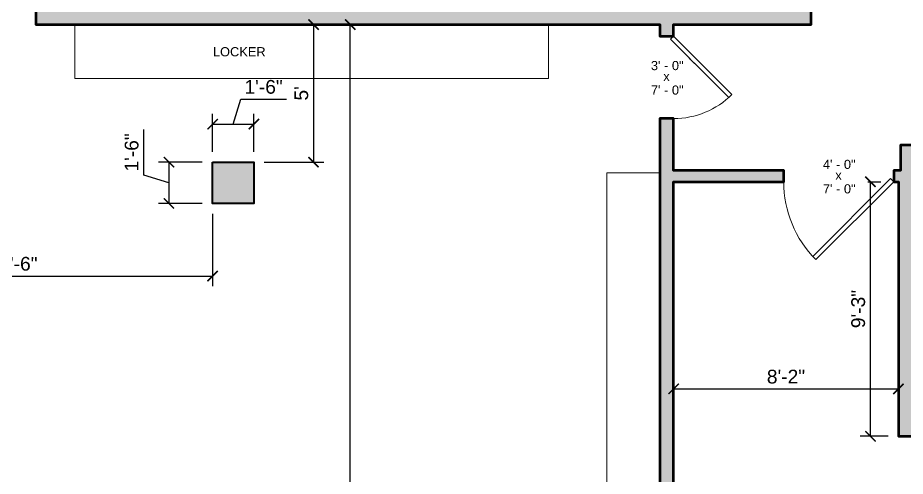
# Model space of a CAD drawing. Header units: inches. Extents: x -2078 to 106214, y -964 to 6385.
# Drawn here: x 44692.4 to 45079.4, y 3831.5 to 4031.5 of the extents above; entities that cross this region are included whole.
import ezdxf

# ---------------------------------------------------------------- set-up
doc = ezdxf.new("R2010")
doc.units = ezdxf.units.IN
doc.header["$MEASUREMENT"] = 0
for name, color, linetype, lineweight in [('A-ANNO', 2, 'Continuous', 5), ('A-ANNO-DIMS', 1, 'Continuous', 9), ('A-DETAIL-3', 40, 'Continuous', 15), ('A-DETL-THIN', 151, 'Continuous', 9), ('A-DOOR', 1, 'Continuous', 18), ('A-WALL', 3, 'Continuous', 40)]:
    doc.layers.add(name, color=color, linetype=linetype, lineweight=lineweight)
doc.layers.add('A-HATCH', color=9, linetype='Continuous')
doc.styles.add('Arial_1', font='arial.ttf', dxfattribs={"height": 0.0625})
doc.styles.add('Arial_3', font='arial.ttf', dxfattribs={"height": 0.125})
doc.styles.add('JC', font='arial.ttf', dxfattribs={"height": 0.125})
doc.dimstyles.new('JC-DIMS', dxfattribs={"dimtxt": 0.125, "dimasz": 0.09375, "dimexe": 0.09375, "dimexo": 0.09375, "dimgap": 0.046875, "dimtad": 1, "dimdec": 1, "dimzin": 0, "dimdsep": 46, "dimlunit": 4, "dimtxsty": 'JC', "dimblk": 'ARCHTICK', "dimcen": 0.09, "dimclrd": 1, "dimclre": 1, "dimclrt": 256, "dimadec": 0, "dimazin": 0, "dimtfac": 1, "dimtdec": 1, "dimtofl": 0, "dimtmove": 1, "dimatfit": 3, "dimfxl": 1, "dimtolj": 1, "dimtzin": 0, "dimarcsym": 0})

# ---------------------------------------------------------------- blocks, each defined once
blk = doc.blocks.new('JC_DOOR_SINGLE PANEL - SINGLE DOOR-1470780-1-1st Floor - Athletic Pavilion')
at = {"layer": 'A-DOOR', "lineweight": 30}
for p, q in [((-8.87, -27.04), (16.59, -1.59)), ((18, -3), (-7.46, -28.46)), ((16.59, -1.59), (18, -3)), ((-7.46, -28.46), (-8.87, -27.04))]:
    blk.add_line(p, q, dxfattribs=at)
at = {"layer": 'A-DOOR', "lineweight": 9}
blk.add_arc((18, -3), 36, 180, 225, dxfattribs=at)
blk = doc.blocks.new('JC_DOOR_SINGLE PANEL - SINGLE DOOR-1488312-1-1st Floor - Athletic Pavilion')
at = {"layer": 'A-DOOR', "lineweight": 30}
for p, q in [((-11.36, -35.03), (22.59, -1.09)), ((24, -2.5), (-9.94, -36.44)), ((22.59, -1.09), (24, -2.5)), ((-9.94, -36.44), (-11.36, -35.03))]:
    blk.add_line(p, q, dxfattribs=at)
at = {"layer": 'A-DOOR', "lineweight": 9}
blk.add_arc((24, -2.5), 48, 180, 225, dxfattribs=at)
blk = doc.blocks.new('_ArchTick')
at = {"color": 0, "linetype": 'ByBlock', "const_width": 0.15}
blk.add_lwpolyline([(-0.5, -0.5), (0.5, 0.5)], dxfattribs=at)
blk = doc.blocks.new('*D2218')
at = {"layer": 'A-ANNO-DIMS', "color": 1, "lineweight": -2, "transparency": 16777216}
for p, q in [((44747.41, 3962.81), (44747.41, 3982.7)), ((44772.88, 3968.53), (44753.85, 3968.53)), ((44758.35, 3968.53), (44758.35, 3950.53)), ((44758.35, 3959.53), (44747.41, 3962.81)), ((44772.88, 3950.53), (44753.85, 3950.53))]:
    blk.add_line(p, q, dxfattribs=at)
at = {"layer": 'Defpoints', "color": 0, "transparency": 16777216}
for p in [(44777.38, 3968.53), (44758.35, 3950.53), (44777.38, 3950.53)]:
    blk.add_point(p, dxfattribs=at)
at = {"layer": 'A-ANNO-DIMS', "color": 1, "lineweight": -2, "transparency": 16777216, "xscale": 4.5, "yscale": 4.5, "zscale": 4.5}
for p, rotation in [((44758.35, 3968.53), 90), ((44758.35, 3950.53), 270)]:
    blk.add_blockref('_ArchTick', p, dxfattribs=dict(at, rotation=rotation))
at = {"layer": 'A-ANNO-DIMS', "color": 2, "transparency": 16777216, "insert": (44742.1, 3972.76), "char_height": 6, "width": 0.4008, "attachment_point": 5, "rotation": 90, "style": 'JC'}
blk.add_mtext('\\A1;1\'-6"', dxfattribs=at)
blk = doc.blocks.new('*D2222')
at = {"layer": 'A-ANNO-DIMS', "color": 1, "lineweight": -2, "transparency": 16777216}
for p, q in [((44836.23, 4028.53), (44841.89, 4028.53)), ((44837.39, 3567.53), (44837.39, 4028.53)), ((44836.23, 3567.53), (44841.89, 3567.53))]:
    blk.add_line(p, q, dxfattribs=at)
at = {"layer": 'Defpoints', "color": 0, "transparency": 16777216}
for p in [(44831.73, 4028.53), (44837.39, 4028.53), (44831.73, 3567.53)]:
    blk.add_point(p, dxfattribs=at)
at = {"layer": 'A-ANNO-DIMS', "color": 1, "lineweight": -2, "transparency": 16777216, "xscale": 4.5, "yscale": 4.5, "zscale": 4.5}
for p, rotation in [((44837.39, 4028.53), 90), ((44837.39, 3567.53), 270)]:
    blk.add_blockref('_ArchTick', p, dxfattribs=dict(at, rotation=rotation))
at = {"layer": 'A-ANNO-DIMS', "color": 2, "transparency": 16777216, "insert": (44832.07, 3798.03), "char_height": 6, "width": 0.4874, "attachment_point": 5, "rotation": 90, "style": 'JC'}
blk.add_mtext('\\A1;38\'-5"', dxfattribs=at)
blk = doc.blocks.new('*D2120')
at = {"layer": 'A-ANNO-DIMS', "color": 1, "lineweight": -2, "transparency": 16777216}
for p, q in [((44777.38, 3946.03), (44777.38, 3914.35)), ((44603.38, 3920.01), (44603.38, 3914.35)), ((44603.38, 3918.85), (44777.38, 3918.85))]:
    blk.add_line(p, q, dxfattribs=at)
at = {"layer": 'Defpoints', "color": 0, "transparency": 16777216}
for p in [(44777.38, 3950.53), (44603.38, 3924.51), (44777.38, 3918.85)]:
    blk.add_point(p, dxfattribs=at)
at = {"layer": 'A-ANNO-DIMS', "color": 1, "lineweight": -2, "transparency": 16777216, "xscale": 4.5, "yscale": 4.5, "zscale": 4.5, "rotation": 180}
blk.add_blockref('_ArchTick', (44603.38, 3918.85), dxfattribs=at)
at = {"layer": 'A-ANNO-DIMS', "color": 1, "lineweight": -2, "transparency": 16777216, "xscale": 4.5, "yscale": 4.5, "zscale": 4.5}
blk.add_blockref('_ArchTick', (44777.38, 3918.85), dxfattribs=at)
at = {"layer": 'A-ANNO-DIMS', "color": 2, "transparency": 16777216, "insert": (44690.38, 3924.16), "char_height": 6, "width": 0.4874, "attachment_point": 5, "style": 'JC'}
blk.add_mtext('\\A1;14\'-6"', dxfattribs=at)
blk = doc.blocks.new('*D2122')
at = {"layer": 'A-ANNO-DIMS', "color": 1, "lineweight": -2, "transparency": 16777216}
for p, q in [((44786.38, 3985.09), (44789.66, 3996.03)), ((44789.66, 3996.03), (44809.55, 3996.03)), ((44777.38, 3973.03), (44777.38, 3989.59)), ((44795.38, 3973.03), (44795.38, 3989.59)), ((44777.38, 3985.09), (44795.38, 3985.09))]:
    blk.add_line(p, q, dxfattribs=at)
at = {"layer": 'Defpoints', "color": 0, "transparency": 16777216}
for p in [(44795.38, 3985.09), (44777.38, 3968.53), (44795.38, 3968.53)]:
    blk.add_point(p, dxfattribs=at)
at = {"layer": 'A-ANNO-DIMS', "color": 1, "lineweight": -2, "transparency": 16777216, "xscale": 4.5, "yscale": 4.5, "zscale": 4.5, "rotation": 180}
blk.add_blockref('_ArchTick', (44777.38, 3985.09), dxfattribs=at)
at = {"layer": 'A-ANNO-DIMS', "color": 1, "lineweight": -2, "transparency": 16777216, "xscale": 4.5, "yscale": 4.5, "zscale": 4.5}
blk.add_blockref('_ArchTick', (44795.38, 3985.09), dxfattribs=at)
at = {"layer": 'A-ANNO-DIMS', "color": 2, "transparency": 16777216, "insert": (44799.61, 4001.34), "char_height": 6, "width": 0.4008, "attachment_point": 5, "style": 'JC'}
blk.add_mtext('\\A1;1\'-6"', dxfattribs=at)
blk = doc.blocks.new('*D2124')
at = {"layer": 'A-ANNO-DIMS', "color": 1, "lineweight": -2, "transparency": 16777216}
for p, q in [((44822.54, 4028.53), (44816.89, 4028.53)), ((44821.39, 4028.53), (44821.39, 3968.53)), ((44799.88, 3968.53), (44825.89, 3968.53))]:
    blk.add_line(p, q, dxfattribs=at)
at = {"layer": 'Defpoints', "color": 0, "transparency": 16777216}
for p in [(44827.04, 4028.53), (44795.38, 3968.53), (44821.39, 3968.53)]:
    blk.add_point(p, dxfattribs=at)
at = {"layer": 'A-ANNO-DIMS', "color": 1, "lineweight": -2, "transparency": 16777216, "xscale": 4.5, "yscale": 4.5, "zscale": 4.5}
for p, rotation in [((44821.39, 4028.53), 90), ((44821.39, 3968.53), 270)]:
    blk.add_blockref('_ArchTick', p, dxfattribs=dict(at, rotation=rotation))
at = {"layer": 'A-ANNO-DIMS', "color": 2, "transparency": 16777216, "insert": (44816.08, 3998.53), "char_height": 6, "width": 0.4008, "attachment_point": 5, "rotation": 90, "style": 'JC'}
blk.add_mtext("\\A1;5'", dxfattribs=at)
blk = doc.blocks.new('*D2128')
at = {"layer": 'A-ANNO-DIMS', "color": 1, "lineweight": -2, "transparency": 16777216}
for p, q in [((44978.38, 3870.76), (44978.38, 3865.1)), ((44978.38, 3869.6), (45076.38, 3869.6)), ((45076.38, 3870.76), (45076.38, 3865.1))]:
    blk.add_line(p, q, dxfattribs=at)
at = {"layer": 'Defpoints', "color": 0, "transparency": 16777216}
for p in [(44978.38, 3875.26), (45076.38, 3875.26), (45076.38, 3869.6)]:
    blk.add_point(p, dxfattribs=at)
at = {"layer": 'A-ANNO-DIMS', "color": 1, "lineweight": -2, "transparency": 16777216, "xscale": 4.5, "yscale": 4.5, "zscale": 4.5, "rotation": 180}
blk.add_blockref('_ArchTick', (44978.38, 3869.6), dxfattribs=at)
at = {"layer": 'A-ANNO-DIMS', "color": 1, "lineweight": -2, "transparency": 16777216, "xscale": 4.5, "yscale": 4.5, "zscale": 4.5}
blk.add_blockref('_ArchTick', (45076.38, 3869.6), dxfattribs=at)
at = {"layer": 'A-ANNO-DIMS', "color": 2, "transparency": 16777216, "insert": (45027.38, 3874.91), "char_height": 6, "width": 0.4008, "attachment_point": 5, "style": 'JC'}
blk.add_mtext('\\A1;8\'-2"', dxfattribs=at)
blk = doc.blocks.new('*D2132')
at = {"layer": 'A-ANNO-DIMS', "color": 1, "lineweight": -2, "transparency": 16777216}
for p, q in [((45063.05, 3959.93), (45068.71, 3959.93)), ((45064.21, 3848.93), (45064.21, 3959.93)), ((45071.88, 3848.93), (45059.71, 3848.93))]:
    blk.add_line(p, q, dxfattribs=at)
at = {"layer": 'Defpoints', "color": 0, "transparency": 16777216}
for p in [(45058.55, 3959.93), (45064.21, 3959.93), (45076.38, 3848.93)]:
    blk.add_point(p, dxfattribs=at)
at = {"layer": 'A-ANNO-DIMS', "color": 1, "lineweight": -2, "transparency": 16777216, "xscale": 4.5, "yscale": 4.5, "zscale": 4.5}
for p, rotation in [((45064.21, 3959.93), 90), ((45064.21, 3848.93), 270)]:
    blk.add_blockref('_ArchTick', p, dxfattribs=dict(at, rotation=rotation))
at = {"layer": 'A-ANNO-DIMS', "color": 2, "transparency": 16777216, "insert": (45058.89, 3904.43), "char_height": 6, "width": 0.4008, "attachment_point": 5, "rotation": 90, "style": 'JC'}
blk.add_mtext('\\A1;9\'-3"', dxfattribs=at)
blk = doc.blocks.new('JC- existing door Tag_quad - JC- existing door Tag_quad-839775-1-1st Floor - Athletic Pavilion')
at = {"layer": 'A-ANNO', "insert": (-0.0234, 0.0378), "char_height": 0.0625, "width": 0.0505, "attachment_point": 1, "style": 'Arial_3', "bg_fill": 3, "box_fill_scale": 1.25, "bg_fill_color": 256, "bg_fill_true_color": 13158600, "bg_fill_transparency": 0}
blk.add_mtext('x', dxfattribs=at)

msp = doc.modelspace()

# ---------------------------------------------------------------- hatches: boundary and pattern name
at = {"layer": 'A-HATCH'}
h = msp.add_hatch(color=256, dxfattribs=at)
h.dxf.hatch_style = 1
h.paths.add_polyline_path([(44870.379, 4198.506), (44911.378, 4198.506), (44911.452, 4204.506), (44870.379, 4204.506), (44870.379, 4266.533), (45031.379, 4266.533), (45031.379, 4262.533), (45038.379, 4262.533), (45038.379, 4272.533), (44779.379, 4272.533), (44779.379, 4259.506), (44706.379, 4259.506), (44706.379, 4272.533), (44700.379, 4272.533), (44700.379, 4207.506), (44706.379, 4207.506), (44706.379, 4253.506), (44766.379, 4253.506), (44766.379, 4170.506), (44772.379, 4170.506), (44772.379, 4253.506), (44785.379, 4253.506), (44785.379, 4266.533), (44862.379, 4266.533), (44862.379, 4195.981), (44862.379, 4177.009), (44862.379, 4164.481), (44862.379, 4145.509), (44862.379, 4034.533), (44706.379, 4034.533), (44706.379, 4171.506), (44700.379, 4171.506), (44700.379, 4066.533), (44695.379, 4066.533), (44695.379, 4060.533), (44700.379, 4060.533), (44700.379, 4028.533), (44972.382, 4028.533), (44972.382, 4023.533), (44978.382, 4023.533), (44978.382, 4028.533), (45038.379, 4028.533), (45038.379, 4226.533), (45031.379, 4226.533), (45031.379, 4204.506), (44955.379, 4204.506), (44955.379, 4198.506), (45031.379, 4198.506), (45031.379, 4034.533), (44870.379, 4034.533), (44870.379, 4085.506), (44911.379, 4085.506), (44911.379, 4091.506), (44870.379, 4091.506), (44870.379, 4127.506), (44911.379, 4127.506), (44911.379, 4134.506), (44870.379, 4134.506)])
h = msp.add_hatch(color=256, dxfattribs=at)
h.dxf.hatch_style = 1
h.paths.add_polyline_path([(44795.382, 3968.533), (44777.382, 3968.533), (44777.382, 3950.533), (44795.382, 3950.533)])

# ---------------------------------------------------------------- linework, layer by layer
at = {"layer": 'A-DETAIL-3', "lineweight": 9}
for p, q in [((44717.379, 4028.533), (44717.379, 4005.033)), ((44923.879, 4005.033), (44923.879, 4028.533)), ((44717.379, 4005.033), (44923.879, 4005.033)), ((44949.206, 3603.452), (44949.206, 3963.881)), ((44949.206, 3963.881), (44972.382, 3963.881))]:
    msp.add_line(p, q, dxfattribs=at)
at = {"layer": 'A-DETL-THIN'}
for p, q in [((44795.382, 3968.533), (44777.382, 3968.533)), ((44777.382, 3968.533), (44777.382, 3950.533)), ((44795.382, 3950.533), (44795.382, 3968.533)), ((44777.382, 3950.533), (44795.382, 3950.533))]:
    msp.add_line(p, q, dxfattribs=at)
at = {"layer": 'A-WALL', "lineweight": 60}
for points in [[(44700.379, 4060.533), (44700.379, 4028.533), (44972.382, 4028.533), (44972.382, 4023.533), (44978.382, 4023.533), (44978.382, 4028.533), (45038.379, 4028.533), (45038.379, 4226.533)], [(44978.382, 3564.533), (44978.382, 3959.928), (45026.382, 3959.928), (45026.382, 3964.928), (44978.382, 3964.928), (44978.382, 3987.533), (44972.382, 3987.533), (44972.382, 3567.533)], [(45106.379, 3975.928), (45077.379, 3975.928), (45077.379, 3964.928), (45074.382, 3964.928), (45074.382, 3959.928), (45076.382, 3959.928), (45076.382, 3848.928), (45082.382, 3848.928)]]:
    msp.add_lwpolyline(points, dxfattribs=at)
at = {"layer": 'A-WALL'}
msp.add_lwpolyline([(44777.382, 3968.533), (44795.382, 3968.533), (44795.382, 3950.533), (44777.382, 3950.533)], close=True, dxfattribs=at)

# ---------------------------------------------------------------- texts
at = {"layer": 'A-ANNO', "insert": (44777.525, 4018.695), "char_height": 4, "width": 28.684, "attachment_point": 1, "style": 'Arial_1'}
msp.add_mtext('LOCKER', dxfattribs=at)
at = {"layer": 'A-ANNO', "char_height": 4, "width": 17.978, "attachment_point": 1, "style": 'Arial_1', "bg_fill": 3, "box_fill_scale": 1.25, "bg_fill_color": 256, "bg_fill_true_color": 13158600, "bg_fill_transparency": 0}
for s, insert in [('3\' - 0"', (44968.496, 4012.67)), ('7\' - 0"', (44968.496, 4001.988)), ('4\' - 0"', (45043.496, 3969.565)), ('7\' - 0"', (45043.496, 3958.883))]:
    msp.add_mtext(s, dxfattribs=dict(at, insert=insert))

# ---------------------------------------------------------------- dimensions: what is measured, and where the dimension line sits
at = {"layer": 'A-ANNO-DIMS'}
for base, p1, p2, picture, middle in [((44821.386, 3968.533), (44827.043, 4028.533), (44795.382, 3968.533), '*D2124', (44816.085, 3998.533)), ((44837.386, 4028.533), (44831.729, 3567.533), (44831.729, 4028.533), '*D2222', (44832.07, 3798.033)), ((44758.35, 3950.533), (44777.382, 3968.533), (44777.382, 3950.533), '*D2218', (44742.098, 3965.064))]:
    dim = msp.add_linear_dim(base=base, p1=p1, p2=p2, angle=90, dimstyle='JC-DIMS', override={"dimclrt": 2}, dxfattribs=at)
    dim.commit()
    dim.dimension.update_dxf_attribs({"geometry": picture, "text_midpoint": middle})
for base, p1, p2, picture, middle in [((44795.382, 3985.09), (44777.382, 3968.533), (44795.382, 3968.533), '*D2122', (44791.913, 4001.342)), ((44777.382, 3918.851), (44603.382, 3924.508), (44777.382, 3950.533), '*D2120', (44690.382, 3924.164)), ((45076.382, 3869.599), (44978.382, 3875.256), (45076.382, 3875.256), '*D2128', (45027.382, 3874.913))]:
    dim = msp.add_linear_dim(base=base, p1=p1, p2=p2, dimstyle='JC-DIMS', override={"dimclrt": 2}, dxfattribs=at)
    dim.commit()
    dim.dimension.update_dxf_attribs({"geometry": picture, "text_midpoint": middle})

# ---------------------------------------------------------------- next in the draw order: block references
at = {"layer": 'A-DOOR', "rotation": 89.99999999999991}
msp.add_blockref('JC_DOOR_SINGLE PANEL - SINGLE DOOR-1470780-1-1st Floor - Athletic Pavilion', (44975.382, 4005.533), dxfattribs=at)
at = {"layer": 'A-DOOR'}
msp.add_blockref('JC_DOOR_SINGLE PANEL - SINGLE DOOR-1488312-1-1st Floor - Athletic Pavilion', (45050.382, 3962.428), dxfattribs=at)

# ---------------------------------------------------------------- next in the draw order: dimensions: what is measured, and where the dimension line sits
at = {"layer": 'A-ANNO-DIMS'}
dim = msp.add_linear_dim(base=(45064.21, 3959.928), p1=(45076.382, 3848.928), p2=(45058.553, 3959.928), angle=90, dimstyle='JC-DIMS', override={"dimclrt": 2}, dxfattribs=at)
dim.commit()
dim.dimension.update_dxf_attribs({"geometry": '*D2132', "text_midpoint": (45058.894, 3904.428)})

# ---------------------------------------------------------------- next in the draw order: block references
at = {"layer": 'A-ANNO', "xscale": 64, "yscale": 64, "zscale": 64}
for p in [(44975.382, 4005.533), (45050.382, 3962.428)]:
    msp.add_blockref('JC- existing door Tag_quad - JC- existing door Tag_quad-839775-1-1st Floor - Athletic Pavilion', p, dxfattribs=at)

# ---------------------------------------------------------------- next in the draw order: hatches: boundary and pattern name
at = {"layer": 'A-HATCH'}
h = msp.add_hatch(color=256, dxfattribs=at)
h.dxf.hatch_style = 1
h.paths.add_polyline_path([(45301.379, 4766.533), (43718.379, 4766.533), (43718.379, 4694.204), (43561.379, 4694.204), (43561.379, 4569.204), (43522.379, 4569.204), (43522.379, 4561.204), (43574.379, 4561.204), (43574.379, 4681.204), (43718.379, 4681.204), (43718.379, 4676.408), (43734.379, 4676.408), (43734.379, 4751.533), (43860.379, 4751.533), (43860.379, 4689.033), (43868.379, 4689.033), (43868.379, 4753.533), (44076.379, 4753.533), (44076.379, 4747.533), (44081.379, 4747.533), (44081.379, 4753.533), (45130.379, 4753.533), (45130.379, 4715.533), (45138.379, 4715.533), (45138.379, 4750.533), (45285.379, 4750.533), (45285.379, 4608.533), (45138.379, 4608.533), (45138.379, 4643.533), (45130.379, 4643.533), (45130.379, 4598.533), (45210.379, 4598.533), (45210.379, 4400.533), (45131.379, 4400.533), (45131.379, 4371.533), (45035.379, 4371.533), (45035.379, 4365.533), (45085.146, 4365.533), (45085.146, 4351.533), (45103.146, 4351.533), (45103.146, 4365.533), (45137.379, 4365.533), (45137.379, 4392.533), (45210.379, 4392.533), (45210.379, 4381.696), (45218.379, 4381.696), (45218.379, 4598.533), (45288.379, 4598.533), (45288.379, 4499.92), (45288.379, 4272.533), (45157.379, 4272.533), (45157.379, 4266.533), (45199.506, 4266.533), (45199.506, 4264.533), (45288.379, 4264.533), (45288.379, 3976.533), (45111.379, 3976.533), (45111.379, 4266.533), (45121.379, 4266.533), (45121.379, 4272.533), (45106.379, 4272.533), (45106.379, 3975.928), (45077.379, 3975.928), (45077.379, 3964.928), (45074.382, 3964.928), (45074.382, 3959.928), (45076.382, 3959.928), (45076.382, 3848.928), (45082.382, 3848.928), (45082.382, 3941.533), (45122.382, 3941.533), (45122.382, 3964.533), (45288.379, 3964.533), (45288.379, 3642.533), (45150.379, 3642.533), (45150.379, 3634.533), (45288.379, 3634.533), (45288.379, 3564.533), (44978.382, 3564.533), (44978.382, 3959.928), (45026.382, 3959.928), (45026.382, 3964.928), (44978.382, 3964.928), (44978.382, 3987.533), (44972.382, 3987.533), (44972.382, 3567.533), (44786.382, 3567.533), (44786.382, 3690.533), (44780.382, 3690.533), (44780.382, 3567.533), (44603.382, 3567.533), (44603.382, 3634.533), (44734.369, 3634.533), (44734.369, 3640.533), (44603.382, 3640.533), (44603.382, 4028.533), (44638.379, 4028.533), (44638.379, 4060.533), (44659.379, 4060.533), (44659.379, 4066.533), (44638.379, 4066.533), (44638.379, 4226.533), (44631.379, 4226.533), (44631.379, 4207.533), (44557.379, 4207.533), (44557.379, 4201.533), (44631.379, 4201.533), (44631.379, 4089.166), (44631.379, 4050.079), (44631.379, 4034.533), (44626.835, 4034.533), (44585.747, 4034.533), (44472.379, 4034.533), (44472.379, 4087.533), (44513.404, 4087.533), (44513.404, 4093.533), (44472.379, 4093.533), (44472.379, 4134.533), (44493.876, 4134.533), (44513.404, 4134.533), (44513.404, 4140.533), (44472.379, 4140.533), (44472.379, 4201.533), (44493.876, 4201.533), (44513.379, 4201.533), (44513.379, 4207.533), (44472.379, 4207.533), (44472.379, 4266.533), (44631.379, 4266.533), (44631.379, 4262.533), (44638.379, 4262.533), (44638.379, 4272.533), (44464.379, 4272.533), (44464.379, 4260.533), (44292.379, 4260.533), (44292.379, 4272.506), (44286.379, 4272.506), (44286.379, 4221.395), (44292.379, 4221.395), (44292.379, 4254.533), (44353.379, 4254.533), (44353.379, 4173.533), (44359.379, 4173.533), (44359.379, 4254.533), (44464.379, 4254.533), (44464.379, 4034.533), (44452.734, 4034.533), (44409.65, 4034.533), (44292.379, 4034.533), (44292.379, 4185.395), (44286.379, 4185.395), (44286.379, 4067.506), (44267.379, 4067.506), (44267.379, 4061.506), (44286.379, 4061.506), (44286.379, 4028.533), (44597.382, 4028.533), (44597.382, 3640.533), (44467.379, 3640.533), (44467.379, 3634.533), (44597.382, 3634.533), (44597.382, 3567.533), (44421.379, 3567.533), (44421.379, 3684.533), (44415.379, 3684.533), (44415.379, 3564.533), (44288.379, 3564.533), (44288.379, 3633.613), (44284.379, 3633.613), (44284.379, 3564.533), (44226.379, 3564.533), (44226.379, 3569.533), (44220.379, 3569.533), (44220.379, 3564.533), (43841.379, 3564.533), (43841.379, 3552.533), (43849.627, 3552.533), (43849.627, 3537.533), (43866.254, 3537.533), (43866.254, 3468.533), (43876.754, 3468.533), (43876.754, 3448.812), (43877.386, 3448.812), (43881.506, 3441.676), (43886.462, 3455.292), (43888.754, 3451.323), (43888.754, 3480.533), (43878.254, 3480.533), (43878.254, 3552.533), (45301.379, 3552.533)])

doc.saveas('drawing.dxf')
